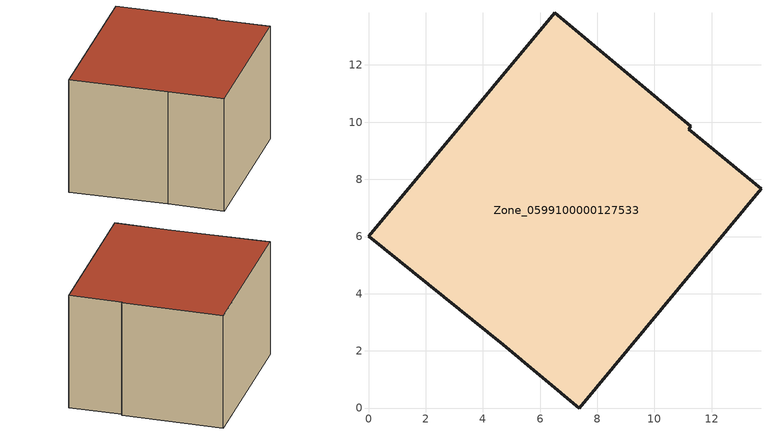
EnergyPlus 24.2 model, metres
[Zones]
Zone_0599100000127533
 floor ground (C_G): 0,6 6.51,13.82 11.28,9.85 11.21,9.76 13.73,7.67 7.38,0 4.71,2.22 z0
 wall outside (C_F): 11.21,9.76 11.28,9.85 6.51,13.82 0,6 4.71,2.22 7.38,0 13.73,7.67 11.21,9.76 z0:7.39
 roof outside (C_R): 7.38,0 13.73,7.67 11.21,9.76 11.28,9.85 6.51,13.82 0,6 4.71,2.22 z7.39
[BUILDING]
Pand.0599100000127533: North Axis=0; Terrain=City; Loads Convergence Tolerance Value=0.04; Temperature Convergence Tolerance Value=0.4; Solar Distribution=FullExterior; Maximum Number of Warmup Days=25; Minimum Number of Warmup Days=1
[Site:Location]
Rotterdam.The.Hague.AP_ZH_NLD Design_Conditions: Latitude=51.96; Longitude=4.45; Time Zone=1; Elevation=-4.5
[SITE:GROUNDTEMPERATURE:BUILDINGSURFACE]
18, 18, 18, 18, 18, 18, 18, 18, 18, 18, 18, 18
[MATERIAL] Thermal Absorptance=0.9; Solar Absorptance=0.7; Visible Absorptance=0.7
Name | Roughness | Thickness | Conductivity | Density | Specific Heat
G.TC.1946-1964 | MediumSmooth | 0.15 | 1 | 540 | 1210
F.TC.1946-1964 | Rough | 0.3 | 0.857143 | 1920 | 840
R.TC.1946-1964 | MediumRough | 0.2 | 0.235294 | 1500 | 1000
[CONSTRUCTION]
C_G: G.TC.1946-1964
C_F: F.TC.1946-1964
C_R: R.TC.1946-1964
[ZONE]
Zone_0599100000127533: Type=1; Multiplier=1; Ceiling Height=Autocalculate; Volume=Autocalculate; Floor Area=autocalculate; Part of Total Floor Area=Yes
[ZONEINFILTRATION:DESIGNFLOWRATE]
Infil_Zone_0599100000127533: Zone or ZoneList or Space or SpaceList=Zone_0599100000127533; Schedule=AlwaysOn; Design Flow Rate Calculation Method=Flow/Area; Flow Rate per Floor Area=0.003; Constant Term Coefficient=1; Temperature Term Coefficient=0; Velocity Term Coefficient=0; Velocity Squared Term Coefficient=0
[HVACTEMPLATE:ZONE:IDEALLOADSAIRSYSTEM]
Zone_0599100000127533: Maximum Heating Supply Air Temperature=50; Minimum Cooling Supply Air Temperature=13; Maximum Heating Supply Air Humidity Ratio=0.0156; Minimum Cooling Supply Air Humidity Ratio=0.0077; Heating Limit=NoLimit; Cooling Limit=NoLimit; Dehumidification Control Type=ConstantSensibleHeatRatio; Cooling Sensible Heat Ratio=0.7; Dehumidification Setpoint=60; Humidification Control Type=None; Humidification Setpoint=30; Outdoor Air Method=None; Outdoor Air Flow Rate per Person=0.00944; Outdoor Air Flow Rate per Zone Floor Area=0; Outdoor Air Flow Rate per Zone=0; Demand Controlled Ventilation Type=None; Outdoor Air Economizer Type=NoEconomizer; Heat Recovery Type=None; Sensible Heat Recovery Effectiveness=0.7; Latent Heat Recovery Effectiveness=0.65
[ZONECONTROL:THERMOSTAT]
ThermostatControl_Zone_0599100000127533: Zone or ZoneList=Zone_0599100000127533; Control Type Schedule=DualSetpointControlType; Control 1=Thermostat_Zone_0599100000127533; Temperature Difference Between Cutout And Setpoint=0
[THERMOSTATSETPOINT:DUALSETPOINT]
Thermostat_Zone_0599100000127533: Heating Setpoint Temperature Schedule=HeatingSetpoint_Zone_0599100000127533; Cooling Setpoint Temperature Schedule=CoolingSetpoint_Zone_0599100000127533
[SCHEDULE:COMPACT]
HeatingSetpoint_Zone_0599100000127533: Through: 12/31, For: AllDays, Until: 24:00, 21
CoolingSetpoint_Zone_0599100000127533: Through: 12/31, For: AllDays, Until: 24:00, 24
DualSetpointControlType: Through: 12/31, For: AllDays, Until: 24:00, 4
AlwaysOn: Through: 12/31, For: AllDays, Until: 24:00, 1
